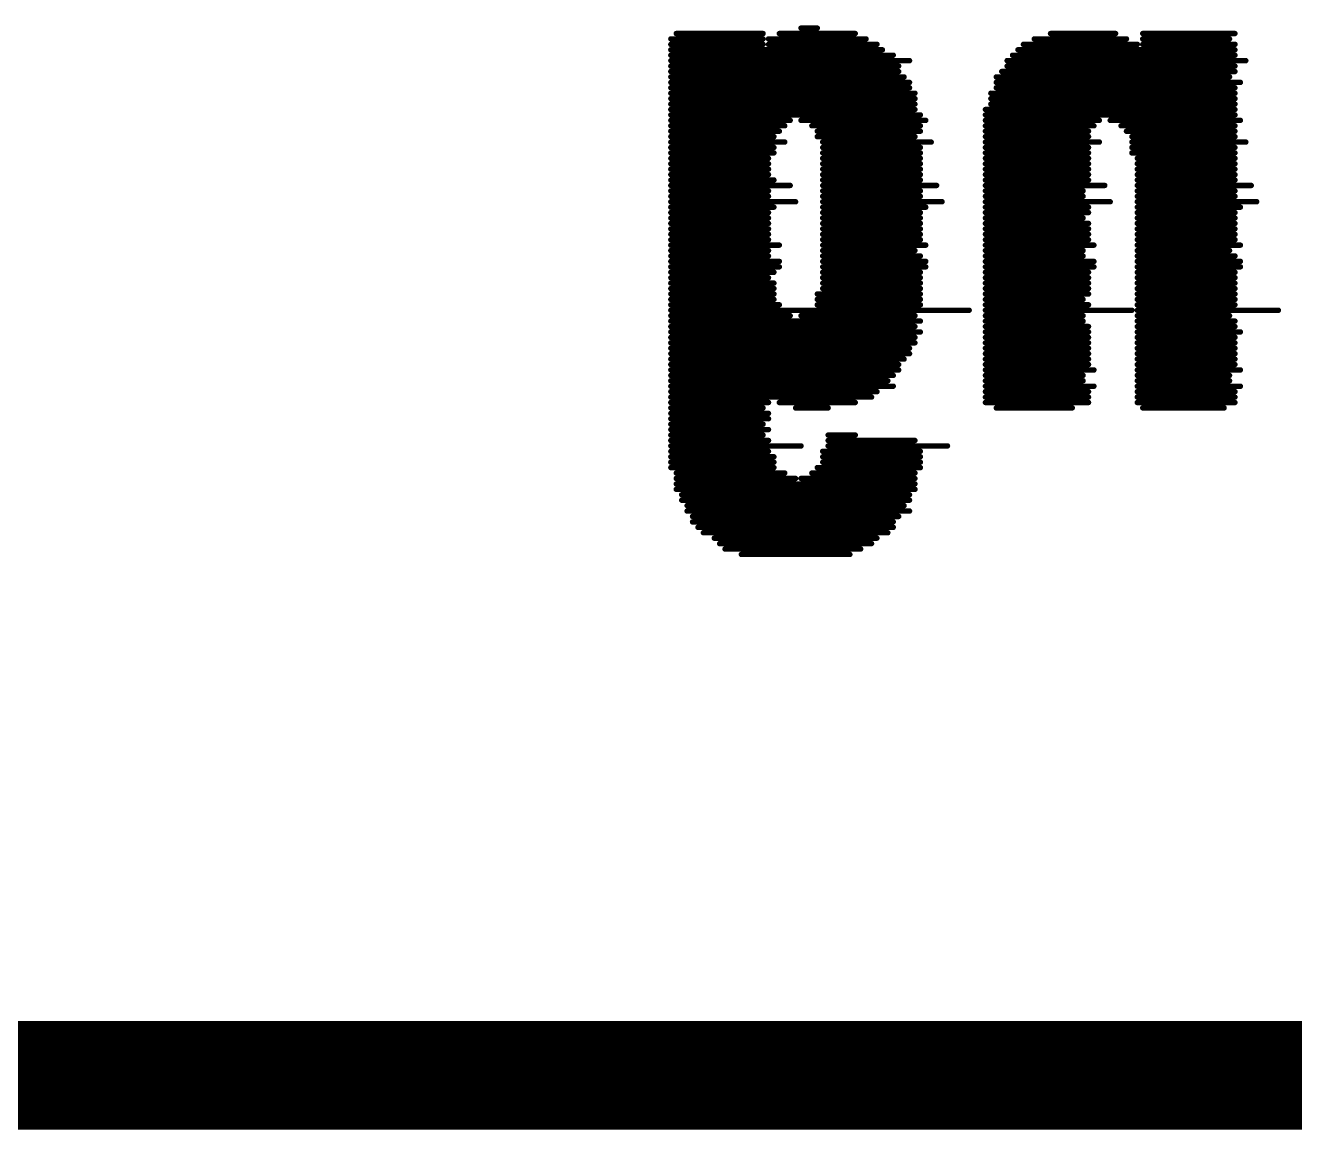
# Model space of a CAD drawing. Header units: millimetres. Extents: x 38 to 445, y 25 to 285.
# Drawn here: x 208.499 to 211.471, y 79.852 to 82.436 of the extents above; entities that cross this region are included whole.
import ezdxf

# ---------------------------------------------------------------- set-up
doc = ezdxf.new("R2010")
doc.units = ezdxf.units.MM
doc.layers.add('BottomOverlay', color=54, linetype='Continuous')

# ---------------------------------------------------------------- blocks, each defined once
blk = doc.blocks.new('P___Z__SOM_B_10')
at = {"layer": 'BottomOverlay'}
for points, const_width in [([(57.15, 0), (0, 0)], 0.254), ([(38.7985, -1.2192), (38.5445, -1.2192)], 0.0127), ([(38.8493, -1.2446), (38.4937, -1.2446)], 0.0127), ([(38.8366, -1.2319), (38.5191, -1.2319)], 0.0127), ([(38.9001, -1.2827), (38.4429, -1.2827)], 0.0127), ([(38.8874, -1.27), (38.4556, -1.27)], 0.0127), ([(38.862, -1.2573), (38.481, -1.2573)], 0.0127), ([(38.9128, -1.3081), (38.4302, -1.3081)], 0.0127), ([(38.9128, -1.2954), (38.4429, -1.2954)], 0.0127), ([(38.9255, -1.3208), (38.4048, -1.3208)], 0.0127), ([(38.9255, -1.3335), (38.4175, -1.3335)], 0.0127), ([(38.9509, -1.3716), (38.3921, -1.3716)], 0.0127), ([(38.9382, -1.3462), (38.4048, -1.3462)], 0.0127), ([(38.9382, -1.3589), (38.4048, -1.3589)], 0.0127), ([(38.9509, -1.3843), (38.3921, -1.3843)], 0.0127), ([(38.6588, -1.397), (38.3921, -1.397)], 0.0127), ([(38.9509, -1.397), (38.6715, -1.397)], 0.0127), ([(38.6207, -1.4224), (38.3794, -1.4224)], 0.0127), ([(38.6334, -1.4097), (38.3921, -1.4097)], 0.0127), ([(38.9509, -1.4097), (38.6969, -1.4097)], 0.0127), ([(38.9636, -1.4224), (38.7223, -1.4224)], 0.0127), ([(38.608, -1.4351), (38.3794, -1.4351)], 0.0127), ([(38.608, -1.4478), (38.3794, -1.4478)], 0.0127), ([(38.608, -1.4605), (38.3794, -1.4605)], 0.0127), ([(38.9636, -1.4351), (38.7223, -1.4351)], 0.0127), ([(38.9636, -1.4478), (38.7223, -1.4478)], 0.0127), ([(38.9636, -1.4605), (38.735, -1.4605)], 0.0127), ([(38.5953, -1.4732), (38.3159, -1.4732)], 0.0127), ([(38.5953, -1.4859), (38.3921, -1.4859)], 0.0127), ([(38.9636, -1.4732), (38.6588, -1.4732)], 0.0127), ([(38.9636, -1.4859), (38.735, -1.4859)], 0.0127), ([(38.5953, -1.4986), (38.5318, -1.4986)], 0.0127), ([(38.9636, -1.5113), (38.735, -1.5113)], 0.0127), ([(38.9636, -1.4986), (38.7477, -1.4986)], 0.0127), ([(38.9636, -1.5367), (38.735, -1.5367)], 0.0127), ([(38.9636, -1.5494), (38.735, -1.5494)], 0.0127), ([(38.9636, -1.524), (38.7477, -1.524)], 0.0127), ([(37.8714, -1.5748), (37.6428, -1.5748)], 0.0127), ([(37.8587, -1.5621), (37.6682, -1.5621)], 0.0127), ([(38.227, -1.5748), (37.9857, -1.5748)], 0.0127), ([(38.2016, -1.5621), (38.0238, -1.5621)], 0.0127), ([(38.7096, -1.5748), (38.5318, -1.5748)], 0.0127), ([(38.6715, -1.5621), (38.5953, -1.5621)], 0.0127), ([(38.9636, -1.5748), (38.735, -1.5748)], 0.0127), ([(38.9636, -1.5621), (38.7477, -1.5621)], 0.0127), ([(37.8714, -1.5875), (37.6428, -1.5875)], 0.0127), ([(37.8714, -1.6002), (37.6428, -1.6002)], 0.0127), ([(38.227, -1.5875), (37.9857, -1.5875)], 0.0127), ([(38.227, -1.6002), (37.9857, -1.6002)], 0.0127), ([(38.9636, -1.6002), (38.481, -1.6002)], 0.0127), ([(38.9636, -1.5875), (38.4937, -1.5875)], 0.0127), ([(37.8714, -1.6129), (37.6301, -1.6129)], 0.0127), ([(37.8714, -1.6256), (37.6555, -1.6256)], 0.0127), ([(37.8714, -1.6383), (37.6555, -1.6383)], 0.0127), ([(38.227, -1.6129), (37.973, -1.6129)], 0.0127), ([(38.227, -1.6256), (37.9984, -1.6256)], 0.0127), ([(38.227, -1.6383), (37.9984, -1.6383)], 0.0127), ([(38.9636, -1.6129), (38.4429, -1.6129)], 0.0127), ([(38.9636, -1.6383), (38.4429, -1.6383)], 0.0127), ([(38.9636, -1.6256), (38.4556, -1.6256)], 0.0127), ([(37.8714, -1.651), (37.6301, -1.651)], 0.0127), ([(37.8714, -1.6637), (37.6428, -1.6637)], 0.0127), ([(38.227, -1.651), (37.973, -1.651)], 0.0127), ([(38.227, -1.6637), (37.9857, -1.6637)], 0.0127), ([(38.9636, -1.651), (38.4302, -1.651)], 0.0127), ([(38.9636, -1.6637), (38.4302, -1.6637)], 0.0127), ([(37.8714, -1.6764), (37.6428, -1.6764)], 0.0127), ([(37.8714, -1.6891), (37.6428, -1.6891)], 0.0127), ([(38.227, -1.6764), (37.9857, -1.6764)], 0.0127), ([(38.227, -1.6891), (37.9857, -1.6891)], 0.0127), ([(38.9636, -1.6891), (38.4048, -1.6891)], 0.0127), ([(38.9636, -1.6764), (38.4175, -1.6764)], 0.0127), ([(37.8714, -1.7018), (37.6428, -1.7018)], 0.0127), ([(37.8714, -1.7145), (37.6428, -1.7145)], 0.0127), ([(37.8714, -1.7272), (37.6428, -1.7272)], 0.0127), ([(38.227, -1.7018), (37.9857, -1.7018)], 0.0127), ([(38.227, -1.7145), (37.9857, -1.7145)], 0.0127), ([(38.227, -1.7272), (37.9857, -1.7272)], 0.0127), ([(38.9636, -1.7145), (38.3921, -1.7145)], 0.0127), ([(38.9636, -1.7272), (38.3921, -1.7272)], 0.0127), ([(38.9636, -1.7018), (38.4048, -1.7018)], 0.0127), ([(37.8714, -1.7399), (37.6301, -1.7399)], 0.0127), ([(37.8714, -1.7526), (37.6428, -1.7526)], 0.0127), ([(38.227, -1.7399), (37.9857, -1.7399)], 0.0127), ([(38.227, -1.7526), (37.9857, -1.7526)], 0.0127), ([(38.9636, -1.7399), (38.3794, -1.7399)], 0.0127), ([(38.9636, -1.7526), (38.3921, -1.7526)], 0.0127), ([(37.8714, -1.7653), (37.6428, -1.7653)], 0.0127), ([(37.8714, -1.778), (37.6555, -1.778)], 0.0127), ([(38.227, -1.7653), (37.9984, -1.7653)], 0.0127), ([(38.227, -1.778), (37.9984, -1.778)], 0.0127), ([(38.9636, -1.7653), (38.3794, -1.7653)], 0.0127), ([(38.6588, -1.778), (38.3921, -1.778)], 0.0127), ([(38.9636, -1.778), (38.6842, -1.778)], 0.0127), ([(37.8714, -1.7907), (37.5412, -1.7907)], 0.0127), ([(37.8714, -1.8034), (37.6428, -1.8034)], 0.0127), ([(37.8714, -1.8161), (37.6428, -1.8161)], 0.0127), ([(38.227, -1.7907), (37.8841, -1.7907)], 0.0127), ([(38.227, -1.8034), (37.9857, -1.8034)], 0.0127), ([(38.227, -1.8161), (37.9984, -1.8161)], 0.0127), ([(38.9636, -1.7907), (38.2651, -1.7907)], 0.0127), ([(38.6207, -1.8034), (38.3794, -1.8034)], 0.0127), ([(38.6207, -1.8161), (38.3794, -1.8161)], 0.0127), ([(38.9636, -1.8034), (38.7096, -1.8034)], 0.0127), ([(38.9636, -1.8161), (38.7223, -1.8161)], 0.0127), ([(37.8714, -1.8288), (37.6428, -1.8288)], 0.0127), ([(37.8714, -1.8415), (37.6428, -1.8415)], 0.0127), ([(38.227, -1.8288), (37.9857, -1.8288)], 0.0127), ([(38.227, -1.8415), (37.9857, -1.8415)], 0.0127), ([(38.6207, -1.8288), (38.3794, -1.8288)], 0.0127), ([(38.608, -1.8415), (38.3794, -1.8415)], 0.0127), ([(38.9636, -1.8288), (38.7223, -1.8288)], 0.0127), ([(38.9636, -1.8415), (38.7223, -1.8415)], 0.0127), ([(37.8714, -1.8542), (37.6428, -1.8542)], 0.0127), ([(37.8714, -1.8669), (37.6428, -1.8669)], 0.0127), ([(38.227, -1.8542), (37.9857, -1.8542)], 0.0127), ([(38.227, -1.8669), (37.9857, -1.8669)], 0.0127), ([(38.608, -1.8542), (38.3794, -1.8542)], 0.0127), ([(38.608, -1.8669), (38.3794, -1.8669)], 0.0127), ([(38.9636, -1.8542), (38.7223, -1.8542)], 0.0127), ([(38.9636, -1.8669), (38.735, -1.8669)], 0.0127), ([(37.8714, -1.8923), (37.6301, -1.8923)], 0.0127), ([(37.8714, -1.905), (37.6301, -1.905)], 0.0127), ([(37.8714, -1.8796), (37.6428, -1.8796)], 0.0127), ([(38.227, -1.8923), (37.973, -1.8923)], 0.0127), ([(38.227, -1.905), (37.973, -1.905)], 0.0127), ([(38.227, -1.8796), (37.9857, -1.8796)], 0.0127), ([(38.608, -1.8923), (38.3667, -1.8923)], 0.0127), ([(38.608, -1.905), (38.3667, -1.905)], 0.0127), ([(38.608, -1.8796), (38.3794, -1.8796)], 0.0127), ([(38.9636, -1.8923), (38.7096, -1.8923)], 0.0127), ([(38.9636, -1.905), (38.7096, -1.905)], 0.0127), ([(38.9636, -1.8796), (38.7223, -1.8796)], 0.0127), ([(37.8714, -1.9177), (37.6428, -1.9177)], 0.0127), ([(37.8714, -1.9304), (37.6555, -1.9304)], 0.0127), ([(38.227, -1.9177), (37.9984, -1.9177)], 0.0127), ([(38.227, -1.9304), (37.9984, -1.9304)], 0.0127), ([(38.608, -1.9177), (38.3794, -1.9177)], 0.0127), ([(38.608, -1.9304), (38.3921, -1.9304)], 0.0127), ([(38.9636, -1.9177), (38.735, -1.9177)], 0.0127), ([(38.9636, -1.9304), (38.735, -1.9304)], 0.0127), ([(37.8714, -1.9431), (37.6301, -1.9431)], 0.0127), ([(37.8714, -1.9558), (37.6428, -1.9558)], 0.0127), ([(38.227, -1.9431), (37.973, -1.9431)], 0.0127), ([(38.227, -1.9558), (37.9857, -1.9558)], 0.0127), ([(38.608, -1.9431), (38.3667, -1.9431)], 0.0127), ([(38.608, -1.9558), (38.3794, -1.9558)], 0.0127), ([(38.9636, -1.9431), (38.7096, -1.9431)], 0.0127), ([(38.9636, -1.9558), (38.735, -1.9558)], 0.0127), ([(37.8714, -1.9685), (37.6428, -1.9685)], 0.0127), ([(37.8714, -1.9812), (37.6428, -1.9812)], 0.0127), ([(37.8714, -1.9939), (37.6428, -1.9939)], 0.0127), ([(38.227, -1.9685), (37.9857, -1.9685)], 0.0127), ([(38.227, -1.9812), (37.9857, -1.9812)], 0.0127), ([(38.227, -1.9939), (37.9857, -1.9939)], 0.0127), ([(38.608, -1.9685), (38.3794, -1.9685)], 0.0127), ([(38.608, -1.9812), (38.3794, -1.9812)], 0.0127), ([(38.608, -1.9939), (38.3794, -1.9939)], 0.0127), ([(38.9636, -1.9685), (38.735, -1.9685)], 0.0127), ([(38.9636, -1.9812), (38.735, -1.9812)], 0.0127), ([(38.9636, -1.9939), (38.735, -1.9939)], 0.0127), ([(37.8714, -2.0066), (37.6428, -2.0066)], 0.0127), ([(37.8714, -2.0193), (37.6428, -2.0193)], 0.0127), ([(38.227, -2.0193), (37.9857, -2.0193)], 0.0127), ([(38.227, -2.0066), (37.9984, -2.0066)], 0.0127), ([(38.608, -2.0066), (38.3794, -2.0066)], 0.0127), ([(38.608, -2.0193), (38.3794, -2.0193)], 0.0127), ([(38.9636, -2.0066), (38.735, -2.0066)], 0.0127), ([(38.9636, -2.0193), (38.735, -2.0193)], 0.0127), ([(37.8714, -2.0447), (37.592, -2.0447)], 0.0127), ([(37.8714, -2.032), (37.6301, -2.032)], 0.0127), ([(38.227, -2.0447), (37.9349, -2.0447)], 0.0127), ([(38.227, -2.032), (37.9857, -2.032)], 0.0127), ([(38.608, -2.0447), (38.3286, -2.0447)], 0.0127), ([(38.608, -2.032), (38.3667, -2.032)], 0.0127), ([(38.9636, -2.0447), (38.6715, -2.0447)], 0.0127), ([(38.9636, -2.032), (38.7223, -2.032)], 0.0127), ([(37.8714, -2.0828), (37.6047, -2.0828)], 0.0127), ([(37.8714, -2.0574), (37.6428, -2.0574)], 0.0127), ([(37.8714, -2.0701), (37.6428, -2.0701)], 0.0127), ([(38.227, -2.0828), (37.9476, -2.0828)], 0.0127), ([(38.227, -2.0574), (37.9984, -2.0574)], 0.0127), ([(38.227, -2.0701), (37.9984, -2.0701)], 0.0127), ([(38.608, -2.0828), (38.3413, -2.0828)], 0.0127), ([(38.608, -2.0574), (38.3794, -2.0574)], 0.0127), ([(38.608, -2.0701), (38.3794, -2.0701)], 0.0127), ([(38.9636, -2.0828), (38.6842, -2.0828)], 0.0127), ([(38.9636, -2.0574), (38.735, -2.0574)], 0.0127), ([(38.9636, -2.0701), (38.735, -2.0701)], 0.0127), ([(37.8714, -2.0955), (37.6428, -2.0955)], 0.0127), ([(37.8714, -2.1082), (37.6428, -2.1082)], 0.0127), ([(38.227, -2.0955), (37.9857, -2.0955)], 0.0127), ([(38.227, -2.1082), (37.9857, -2.1082)], 0.0127), ([(38.608, -2.0955), (38.3794, -2.0955)], 0.0127), ([(38.608, -2.1082), (38.3794, -2.1082)], 0.0127), ([(38.9636, -2.0955), (38.7223, -2.0955)], 0.0127), ([(38.9636, -2.1082), (38.735, -2.1082)], 0.0127), ([(37.8714, -2.1209), (37.6428, -2.1209)], 0.0127), ([(37.8714, -2.1336), (37.6428, -2.1336)], 0.0127), ([(38.227, -2.1209), (37.9857, -2.1209)], 0.0127), ([(38.227, -2.1336), (37.9857, -2.1336)], 0.0127), ([(38.608, -2.1209), (38.3794, -2.1209)], 0.0127), ([(38.608, -2.1336), (38.3794, -2.1336)], 0.0127), ([(38.9636, -2.1209), (38.735, -2.1209)], 0.0127), ([(38.9636, -2.1336), (38.735, -2.1336)], 0.0127), ([(37.8714, -2.1463), (37.6428, -2.1463)], 0.0127), ([(37.8841, -2.159), (37.6428, -2.159)], 0.0127), ([(37.8841, -2.1717), (37.6428, -2.1717)], 0.0127), ([(38.227, -2.1463), (37.9857, -2.1463)], 0.0127), ([(38.227, -2.159), (37.9857, -2.159)], 0.0127), ([(38.227, -2.1717), (37.9857, -2.1717)], 0.0127), ([(38.608, -2.1463), (38.3794, -2.1463)], 0.0127), ([(38.608, -2.159), (38.3794, -2.159)], 0.0127), ([(38.608, -2.1717), (38.3794, -2.1717)], 0.0127), ([(38.9636, -2.159), (38.7223, -2.159)], 0.0127), ([(38.9636, -2.1717), (38.7223, -2.1717)], 0.0127), ([(38.9636, -2.1463), (38.735, -2.1463)], 0.0127), ([(37.8841, -2.1844), (37.6174, -2.1844)], 0.0127), ([(37.8841, -2.1971), (37.6428, -2.1971)], 0.0127), ([(38.227, -2.1844), (37.9603, -2.1844)], 0.0127), ([(38.227, -2.1971), (37.9857, -2.1971)], 0.0127), ([(38.608, -2.1844), (38.354, -2.1844)], 0.0127), ([(38.6207, -2.1971), (38.3921, -2.1971)], 0.0127), ([(38.9636, -2.1844), (38.6969, -2.1844)], 0.0127), ([(38.9636, -2.1971), (38.7223, -2.1971)], 0.0127), ([(37.8968, -2.2098), (37.6428, -2.2098)], 0.0127), ([(37.9095, -2.2225), (37.6428, -2.2225)], 0.0127), ([(38.227, -2.2225), (37.973, -2.2225)], 0.0127), ([(38.227, -2.2098), (37.9857, -2.2098)], 0.0127), ([(38.6207, -2.2098), (38.3794, -2.2098)], 0.0127), ([(38.6334, -2.2225), (38.3794, -2.2225)], 0.0127), ([(38.9636, -2.2225), (38.6969, -2.2225)], 0.0127), ([(38.9636, -2.2098), (38.7096, -2.2098)], 0.0127), ([(37.9349, -2.2352), (37.6301, -2.2352)], 0.0127), ([(38.227, -2.2479), (37.6428, -2.2479)], 0.0127), ([(38.227, -2.2606), (37.6428, -2.2606)], 0.0127), ([(38.227, -2.2352), (37.9603, -2.2352)], 0.0127), ([(38.6588, -2.2352), (38.3667, -2.2352)], 0.0127), ([(38.9636, -2.2479), (38.3794, -2.2479)], 0.0127), ([(38.9636, -2.2606), (38.3921, -2.2606)], 0.0127), ([(38.9636, -2.2352), (38.6842, -2.2352)], 0.0127), ([(38.2143, -2.2733), (37.6428, -2.2733)], 0.0127), ([(38.2143, -2.286), (37.6428, -2.286)], 0.0127), ([(38.9636, -2.2733), (38.3921, -2.2733)], 0.0127), ([(38.9636, -2.286), (38.3921, -2.286)], 0.0127), ([(38.2016, -2.3241), (37.6301, -2.3241)], 0.0127), ([(38.2143, -2.2987), (37.6428, -2.2987)], 0.0127), ([(38.2016, -2.3114), (37.6428, -2.3114)], 0.0127), ([(38.9636, -2.2987), (38.3921, -2.2987)], 0.0127), ([(38.9636, -2.3114), (38.4048, -2.3114)], 0.0127), ([(38.9636, -2.3241), (38.4048, -2.3241)], 0.0127), ([(38.1889, -2.3495), (37.6428, -2.3495)], 0.0127), ([(38.2016, -2.3368), (37.6555, -2.3368)], 0.0127), ([(38.9636, -2.3368), (38.4175, -2.3368)], 0.0127), ([(38.9636, -2.3495), (38.4302, -2.3495)], 0.0127), ([(38.1762, -2.3749), (37.6174, -2.3749)], 0.0127), ([(38.1762, -2.3622), (37.6428, -2.3622)], 0.0127), ([(38.9636, -2.3749), (38.4048, -2.3749)], 0.0127), ([(38.9636, -2.3622), (38.4302, -2.3622)], 0.0127), ([(38.1635, -2.3876), (37.6428, -2.3876)], 0.0127), ([(38.1508, -2.4003), (37.6428, -2.4003)], 0.0127), ([(37.8587, -2.413), (37.6428, -2.413)], 0.0127), ([(38.1381, -2.413), (37.8714, -2.413)], 0.0127), ([(38.9636, -2.3876), (38.4429, -2.3876)], 0.0127), ([(38.9636, -2.4003), (38.4683, -2.4003)], 0.0127), ([(38.735, -2.413), (38.481, -2.413)], 0.0127), ([(38.9636, -2.413), (38.7477, -2.413)], 0.0127), ([(37.8587, -2.4384), (37.6428, -2.4384)], 0.0127), ([(37.8587, -2.4257), (37.6555, -2.4257)], 0.0127), ([(38.1127, -2.4257), (37.8968, -2.4257)], 0.0127), ([(38.0746, -2.4384), (37.9222, -2.4384)], 0.0127), ([(38.735, -2.4257), (38.5064, -2.4257)], 0.0127), ([(38.7096, -2.4384), (38.5318, -2.4384)], 0.0127), ([(38.9636, -2.4257), (38.7477, -2.4257)], 0.0127), ([(38.9509, -2.4384), (38.7477, -2.4384)], 0.0127), ([(38.6588, -2.4511), (38.6207, -2.4511)], 0.0127)]:
    blk.add_lwpolyline(points, dxfattribs=dict(at, const_width=const_width))
at = {"layer": 'BottomOverlay', "const_width": 0.00635}
for points in [[(38.5413, -1.2192, 1), (38.5477, -1.2192, 1)], [(38.7953, -1.2192, 1), (38.8017, -1.2192, 1)], [(38.4905, -1.2446, 1), (38.4969, -1.2446, 1)], [(38.5159, -1.2319, 1), (38.5223, -1.2319, 1)], [(38.8334, -1.2319, 1), (38.8398, -1.2319, 1)], [(38.8461, -1.2446, 1), (38.8525, -1.2446, 1)], [(38.4397, -1.2827, 1), (38.4461, -1.2827, 1)], [(38.4524, -1.27, 1), (38.4588, -1.27, 1)], [(38.4778, -1.2573, 1), (38.4842, -1.2573, 1)], [(38.8588, -1.2573, 1), (38.8652, -1.2573, 1)], [(38.8842, -1.27, 1), (38.8906, -1.27, 1)], [(38.8969, -1.2827, 1), (38.9033, -1.2827, 1)], [(38.427, -1.3081, 1), (38.4334, -1.3081, 1)], [(38.4397, -1.2954, 1), (38.4461, -1.2954, 1)], [(38.9096, -1.2954, 1), (38.916, -1.2954, 1)], [(38.9096, -1.3081, 1), (38.916, -1.3081, 1)], [(38.4016, -1.3208, 1), (38.408, -1.3208, 1)], [(38.4143, -1.3335, 1), (38.4207, -1.3335, 1)], [(38.9223, -1.3208, 1), (38.9287, -1.3208, 1)], [(38.9223, -1.3335, 1), (38.9287, -1.3335, 1)], [(38.3889, -1.3716, 1), (38.3953, -1.3716, 1)], [(38.4016, -1.3462, 1), (38.408, -1.3462, 1)], [(38.4016, -1.3589, 1), (38.408, -1.3589, 1)], [(38.935, -1.3462, 1), (38.9414, -1.3462, 1)], [(38.935, -1.3589, 1), (38.9414, -1.3589, 1)], [(38.9477, -1.3716, 1), (38.9541, -1.3716, 1)], [(38.3889, -1.3843, 1), (38.3953, -1.3843, 1)], [(38.3889, -1.397, 1), (38.3953, -1.397, 1)], [(38.6556, -1.397, 1), (38.662, -1.397, 1)], [(38.6683, -1.397, 1), (38.6747, -1.397, 1)], [(38.9477, -1.3843, 1), (38.9541, -1.3843, 1)], [(38.9477, -1.397, 1), (38.9541, -1.397, 1)], [(38.3762, -1.4224, 1), (38.3826, -1.4224, 1)], [(38.3889, -1.4097, 1), (38.3953, -1.4097, 1)], [(38.6175, -1.4224, 1), (38.6239, -1.4224, 1)], [(38.6302, -1.4097, 1), (38.6366, -1.4097, 1)], [(38.6937, -1.4097, 1), (38.7001, -1.4097, 1)], [(38.7191, -1.4224, 1), (38.7255, -1.4224, 1)], [(38.9477, -1.4097, 1), (38.9541, -1.4097, 1)], [(38.9604, -1.4224, 1), (38.9668, -1.4224, 1)], [(38.3762, -1.4351, 1), (38.3826, -1.4351, 1)], [(38.3762, -1.4478, 1), (38.3826, -1.4478, 1)], [(38.3762, -1.4605, 1), (38.3826, -1.4605, 1)], [(38.6048, -1.4351, 1), (38.6112, -1.4351, 1)], [(38.6048, -1.4478, 1), (38.6112, -1.4478, 1)], [(38.6048, -1.4605, 1), (38.6112, -1.4605, 1)], [(38.7191, -1.4351, 1), (38.7255, -1.4351, 1)], [(38.7191, -1.4478, 1), (38.7255, -1.4478, 1)], [(38.7318, -1.4605, 1), (38.7382, -1.4605, 1)], [(38.9604, -1.4351, 1), (38.9668, -1.4351, 1)], [(38.9604, -1.4478, 1), (38.9668, -1.4478, 1)], [(38.9604, -1.4605, 1), (38.9668, -1.4605, 1)], [(38.3127, -1.4732, 1), (38.3191, -1.4732, 1)], [(38.3889, -1.4859, 1), (38.3953, -1.4859, 1)], [(38.5921, -1.4732, 1), (38.5985, -1.4732, 1)], [(38.5921, -1.4859, 1), (38.5985, -1.4859, 1)], [(38.6556, -1.4732, 1), (38.662, -1.4732, 1)], [(38.7318, -1.4859, 1), (38.7382, -1.4859, 1)], [(38.9604, -1.4732, 1), (38.9668, -1.4732, 1)], [(38.9604, -1.4859, 1), (38.9668, -1.4859, 1)], [(38.5286, -1.4986, 1), (38.535, -1.4986, 1)], [(38.5921, -1.4986, 1), (38.5985, -1.4986, 1)], [(38.7318, -1.5113, 1), (38.7382, -1.5113, 1)], [(38.7445, -1.4986, 1), (38.7509, -1.4986, 1)], [(38.9604, -1.4986, 1), (38.9668, -1.4986, 1)], [(38.9604, -1.5113, 1), (38.9668, -1.5113, 1)], [(38.7318, -1.5367, 1), (38.7382, -1.5367, 1)], [(38.7318, -1.5494, 1), (38.7382, -1.5494, 1)], [(38.7445, -1.524, 1), (38.7509, -1.524, 1)], [(38.9604, -1.524, 1), (38.9668, -1.524, 1)], [(38.9604, -1.5367, 1), (38.9668, -1.5367, 1)], [(38.9604, -1.5494, 1), (38.9668, -1.5494, 1)], [(37.6396, -1.5748, 1), (37.646, -1.5748, 1)], [(37.665, -1.5621, 1), (37.6714, -1.5621, 1)], [(37.8555, -1.5621, 1), (37.8619, -1.5621, 1)], [(37.8682, -1.5748, 1), (37.8746, -1.5748, 1)], [(37.9825, -1.5748, 1), (37.9889, -1.5748, 1)], [(38.0206, -1.5621, 1), (38.027, -1.5621, 1)], [(38.1984, -1.5621, 1), (38.2048, -1.5621, 1)], [(38.2238, -1.5748, 1), (38.2302, -1.5748, 1)], [(38.5286, -1.5748, 1), (38.535, -1.5748, 1)], [(38.5921, -1.5621, 1), (38.5985, -1.5621, 1)], [(38.6683, -1.5621, 1), (38.6747, -1.5621, 1)], [(38.7064, -1.5748, 1), (38.7128, -1.5748, 1)], [(38.7318, -1.5748, 1), (38.7382, -1.5748, 1)], [(38.7445, -1.5621, 1), (38.7509, -1.5621, 1)], [(38.9604, -1.5621, 1), (38.9668, -1.5621, 1)], [(38.9604, -1.5748, 1), (38.9668, -1.5748, 1)], [(37.6396, -1.5875, 1), (37.646, -1.5875, 1)], [(37.6396, -1.6002, 1), (37.646, -1.6002, 1)], [(37.8682, -1.5875, 1), (37.8746, -1.5875, 1)], [(37.8682, -1.6002, 1), (37.8746, -1.6002, 1)], [(37.9825, -1.5875, 1), (37.9889, -1.5875, 1)], [(37.9825, -1.6002, 1), (37.9889, -1.6002, 1)], [(38.2238, -1.5875, 1), (38.2302, -1.5875, 1)], [(38.2238, -1.6002, 1), (38.2302, -1.6002, 1)], [(38.4778, -1.6002, 1), (38.4842, -1.6002, 1)], [(38.4905, -1.5875, 1), (38.4969, -1.5875, 1)], [(38.9604, -1.5875, 1), (38.9668, -1.5875, 1)], [(38.9604, -1.6002, 1), (38.9668, -1.6002, 1)], [(37.6269, -1.6129, 1), (37.6333, -1.6129, 1)], [(37.6523, -1.6256, 1), (37.6587, -1.6256, 1)], [(37.6523, -1.6383, 1), (37.6587, -1.6383, 1)], [(37.8682, -1.6129, 1), (37.8746, -1.6129, 1)], [(37.8682, -1.6256, 1), (37.8746, -1.6256, 1)], [(37.8682, -1.6383, 1), (37.8746, -1.6383, 1)], [(37.9698, -1.6129, 1), (37.9762, -1.6129, 1)], [(37.9952, -1.6256, 1), (38.0016, -1.6256, 1)], [(37.9952, -1.6383, 1), (38.0016, -1.6383, 1)], [(38.2238, -1.6129, 1), (38.2302, -1.6129, 1)], [(38.2238, -1.6256, 1), (38.2302, -1.6256, 1)], [(38.2238, -1.6383, 1), (38.2302, -1.6383, 1)], [(38.4397, -1.6129, 1), (38.4461, -1.6129, 1)], [(38.4397, -1.6383, 1), (38.4461, -1.6383, 1)], [(38.4524, -1.6256, 1), (38.4588, -1.6256, 1)], [(38.9604, -1.6129, 1), (38.9668, -1.6129, 1)], [(38.9604, -1.6256, 1), (38.9668, -1.6256, 1)], [(38.9604, -1.6383, 1), (38.9668, -1.6383, 1)], [(37.6269, -1.651, 1), (37.6333, -1.651, 1)], [(37.6396, -1.6637, 1), (37.646, -1.6637, 1)], [(37.8682, -1.651, 1), (37.8746, -1.651, 1)], [(37.8682, -1.6637, 1), (37.8746, -1.6637, 1)], [(37.9698, -1.651, 1), (37.9762, -1.651, 1)], [(37.9825, -1.6637, 1), (37.9889, -1.6637, 1)], [(38.2238, -1.651, 1), (38.2302, -1.651, 1)], [(38.2238, -1.6637, 1), (38.2302, -1.6637, 1)], [(38.427, -1.651, 1), (38.4334, -1.651, 1)], [(38.427, -1.6637, 1), (38.4334, -1.6637, 1)], [(38.9604, -1.651, 1), (38.9668, -1.651, 1)], [(38.9604, -1.6637, 1), (38.9668, -1.6637, 1)], [(37.6396, -1.6764, 1), (37.646, -1.6764, 1)], [(37.6396, -1.6891, 1), (37.646, -1.6891, 1)], [(37.8682, -1.6764, 1), (37.8746, -1.6764, 1)], [(37.8682, -1.6891, 1), (37.8746, -1.6891, 1)], [(37.9825, -1.6764, 1), (37.9889, -1.6764, 1)], [(37.9825, -1.6891, 1), (37.9889, -1.6891, 1)], [(38.2238, -1.6764, 1), (38.2302, -1.6764, 1)], [(38.2238, -1.6891, 1), (38.2302, -1.6891, 1)], [(38.4016, -1.6891, 1), (38.408, -1.6891, 1)], [(38.4143, -1.6764, 1), (38.4207, -1.6764, 1)], [(38.9604, -1.6764, 1), (38.9668, -1.6764, 1)], [(38.9604, -1.6891, 1), (38.9668, -1.6891, 1)], [(37.6396, -1.7018, 1), (37.646, -1.7018, 1)], [(37.6396, -1.7145, 1), (37.646, -1.7145, 1)], [(37.6396, -1.7272, 1), (37.646, -1.7272, 1)], [(37.8682, -1.7018, 1), (37.8746, -1.7018, 1)], [(37.8682, -1.7145, 1), (37.8746, -1.7145, 1)], [(37.8682, -1.7272, 1), (37.8746, -1.7272, 1)], [(37.9825, -1.7018, 1), (37.9889, -1.7018, 1)], [(37.9825, -1.7145, 1), (37.9889, -1.7145, 1)], [(37.9825, -1.7272, 1), (37.9889, -1.7272, 1)], [(38.2238, -1.7018, 1), (38.2302, -1.7018, 1)], [(38.2238, -1.7145, 1), (38.2302, -1.7145, 1)], [(38.2238, -1.7272, 1), (38.2302, -1.7272, 1)], [(38.3889, -1.7145, 1), (38.3953, -1.7145, 1)], [(38.3889, -1.7272, 1), (38.3953, -1.7272, 1)], [(38.4016, -1.7018, 1), (38.408, -1.7018, 1)], [(38.9604, -1.7018, 1), (38.9668, -1.7018, 1)], [(38.9604, -1.7145, 1), (38.9668, -1.7145, 1)], [(38.9604, -1.7272, 1), (38.9668, -1.7272, 1)], [(37.6269, -1.7399, 1), (37.6333, -1.7399, 1)], [(37.6396, -1.7526, 1), (37.646, -1.7526, 1)], [(37.8682, -1.7399, 1), (37.8746, -1.7399, 1)], [(37.8682, -1.7526, 1), (37.8746, -1.7526, 1)], [(37.9825, -1.7399, 1), (37.9889, -1.7399, 1)], [(37.9825, -1.7526, 1), (37.9889, -1.7526, 1)], [(38.2238, -1.7399, 1), (38.2302, -1.7399, 1)], [(38.2238, -1.7526, 1), (38.2302, -1.7526, 1)], [(38.3762, -1.7399, 1), (38.3826, -1.7399, 1)], [(38.3889, -1.7526, 1), (38.3953, -1.7526, 1)], [(38.9604, -1.7399, 1), (38.9668, -1.7399, 1)], [(38.9604, -1.7526, 1), (38.9668, -1.7526, 1)], [(37.6396, -1.7653, 1), (37.646, -1.7653, 1)], [(37.6523, -1.778, 1), (37.6587, -1.778, 1)], [(37.8682, -1.7653, 1), (37.8746, -1.7653, 1)], [(37.8682, -1.778, 1), (37.8746, -1.778, 1)], [(37.9952, -1.7653, 1), (38.0016, -1.7653, 1)], [(37.9952, -1.778, 1), (38.0016, -1.778, 1)], [(38.2238, -1.7653, 1), (38.2302, -1.7653, 1)], [(38.2238, -1.778, 1), (38.2302, -1.778, 1)], [(38.3762, -1.7653, 1), (38.3826, -1.7653, 1)], [(38.3889, -1.778, 1), (38.3953, -1.778, 1)], [(38.6556, -1.778, 1), (38.662, -1.778, 1)], [(38.681, -1.778, 1), (38.6874, -1.778, 1)], [(38.9604, -1.7653, 1), (38.9668, -1.7653, 1)], [(38.9604, -1.778, 1), (38.9668, -1.778, 1)], [(37.538, -1.7907, 1), (37.5444, -1.7907, 1)], [(37.6396, -1.8034, 1), (37.646, -1.8034, 1)], [(37.6396, -1.8161, 1), (37.646, -1.8161, 1)], [(37.8682, -1.7907, 1), (37.8746, -1.7907, 1)], [(37.8682, -1.8034, 1), (37.8746, -1.8034, 1)], [(37.8682, -1.8161, 1), (37.8746, -1.8161, 1)], [(37.8809, -1.7907, 1), (37.8873, -1.7907, 1)], [(37.9825, -1.8034, 1), (37.9889, -1.8034, 1)], [(37.9952, -1.8161, 1), (38.0016, -1.8161, 1)], [(38.2238, -1.7907, 1), (38.2302, -1.7907, 1)], [(38.2238, -1.8034, 1), (38.2302, -1.8034, 1)], [(38.2238, -1.8161, 1), (38.2302, -1.8161, 1)], [(38.2619, -1.7907, 1), (38.2683, -1.7907, 1)], [(38.3762, -1.8034, 1), (38.3826, -1.8034, 1)], [(38.3762, -1.8161, 1), (38.3826, -1.8161, 1)], [(38.6175, -1.8034, 1), (38.6239, -1.8034, 1)], [(38.6175, -1.8161, 1), (38.6239, -1.8161, 1)], [(38.7064, -1.8034, 1), (38.7128, -1.8034, 1)], [(38.7191, -1.8161, 1), (38.7255, -1.8161, 1)], [(38.9604, -1.7907, 1), (38.9668, -1.7907, 1)], [(38.9604, -1.8034, 1), (38.9668, -1.8034, 1)], [(38.9604, -1.8161, 1), (38.9668, -1.8161, 1)], [(37.6396, -1.8288, 1), (37.646, -1.8288, 1)], [(37.6396, -1.8415, 1), (37.646, -1.8415, 1)], [(37.8682, -1.8288, 1), (37.8746, -1.8288, 1)], [(37.8682, -1.8415, 1), (37.8746, -1.8415, 1)], [(37.9825, -1.8288, 1), (37.9889, -1.8288, 1)], [(37.9825, -1.8415, 1), (37.9889, -1.8415, 1)], [(38.2238, -1.8288, 1), (38.2302, -1.8288, 1)], [(38.2238, -1.8415, 1), (38.2302, -1.8415, 1)], [(38.3762, -1.8288, 1), (38.3826, -1.8288, 1)], [(38.3762, -1.8415, 1), (38.3826, -1.8415, 1)], [(38.6048, -1.8415, 1), (38.6112, -1.8415, 1)], [(38.6175, -1.8288, 1), (38.6239, -1.8288, 1)], [(38.7191, -1.8288, 1), (38.7255, -1.8288, 1)], [(38.7191, -1.8415, 1), (38.7255, -1.8415, 1)], [(38.9604, -1.8288, 1), (38.9668, -1.8288, 1)], [(38.9604, -1.8415, 1), (38.9668, -1.8415, 1)], [(37.6396, -1.8542, 1), (37.646, -1.8542, 1)], [(37.6396, -1.8669, 1), (37.646, -1.8669, 1)], [(37.8682, -1.8542, 1), (37.8746, -1.8542, 1)], [(37.8682, -1.8669, 1), (37.8746, -1.8669, 1)], [(37.9825, -1.8542, 1), (37.9889, -1.8542, 1)], [(37.9825, -1.8669, 1), (37.9889, -1.8669, 1)], [(38.2238, -1.8542, 1), (38.2302, -1.8542, 1)], [(38.2238, -1.8669, 1), (38.2302, -1.8669, 1)], [(38.3762, -1.8542, 1), (38.3826, -1.8542, 1)], [(38.3762, -1.8669, 1), (38.3826, -1.8669, 1)], [(38.6048, -1.8542, 1), (38.6112, -1.8542, 1)], [(38.6048, -1.8669, 1), (38.6112, -1.8669, 1)], [(38.7191, -1.8542, 1), (38.7255, -1.8542, 1)], [(38.7318, -1.8669, 1), (38.7382, -1.8669, 1)], [(38.9604, -1.8542, 1), (38.9668, -1.8542, 1)], [(38.9604, -1.8669, 1), (38.9668, -1.8669, 1)], [(37.6269, -1.8923, 1), (37.6333, -1.8923, 1)], [(37.6269, -1.905, 1), (37.6333, -1.905, 1)], [(37.6396, -1.8796, 1), (37.646, -1.8796, 1)], [(37.8682, -1.8796, 1), (37.8746, -1.8796, 1)], [(37.8682, -1.8923, 1), (37.8746, -1.8923, 1)], [(37.8682, -1.905, 1), (37.8746, -1.905, 1)], [(37.9698, -1.8923, 1), (37.9762, -1.8923, 1)], [(37.9698, -1.905, 1), (37.9762, -1.905, 1)], [(37.9825, -1.8796, 1), (37.9889, -1.8796, 1)], [(38.2238, -1.8796, 1), (38.2302, -1.8796, 1)], [(38.2238, -1.8923, 1), (38.2302, -1.8923, 1)], [(38.2238, -1.905, 1), (38.2302, -1.905, 1)], [(38.3635, -1.8923, 1), (38.3699, -1.8923, 1)], [(38.3635, -1.905, 1), (38.3699, -1.905, 1)], [(38.3762, -1.8796, 1), (38.3826, -1.8796, 1)], [(38.6048, -1.8796, 1), (38.6112, -1.8796, 1)], [(38.6048, -1.8923, 1), (38.6112, -1.8923, 1)], [(38.6048, -1.905, 1), (38.6112, -1.905, 1)], [(38.7064, -1.8923, 1), (38.7128, -1.8923, 1)], [(38.7064, -1.905, 1), (38.7128, -1.905, 1)], [(38.7191, -1.8796, 1), (38.7255, -1.8796, 1)], [(38.9604, -1.8796, 1), (38.9668, -1.8796, 1)], [(38.9604, -1.8923, 1), (38.9668, -1.8923, 1)], [(38.9604, -1.905, 1), (38.9668, -1.905, 1)], [(37.6396, -1.9177, 1), (37.646, -1.9177, 1)], [(37.6523, -1.9304, 1), (37.6587, -1.9304, 1)], [(37.8682, -1.9177, 1), (37.8746, -1.9177, 1)], [(37.8682, -1.9304, 1), (37.8746, -1.9304, 1)], [(37.9952, -1.9177, 1), (38.0016, -1.9177, 1)], [(37.9952, -1.9304, 1), (38.0016, -1.9304, 1)], [(38.2238, -1.9177, 1), (38.2302, -1.9177, 1)], [(38.2238, -1.9304, 1), (38.2302, -1.9304, 1)], [(38.3762, -1.9177, 1), (38.3826, -1.9177, 1)], [(38.3889, -1.9304, 1), (38.3953, -1.9304, 1)], [(38.6048, -1.9177, 1), (38.6112, -1.9177, 1)], [(38.6048, -1.9304, 1), (38.6112, -1.9304, 1)], [(38.7318, -1.9177, 1), (38.7382, -1.9177, 1)], [(38.7318, -1.9304, 1), (38.7382, -1.9304, 1)], [(38.9604, -1.9177, 1), (38.9668, -1.9177, 1)], [(38.9604, -1.9304, 1), (38.9668, -1.9304, 1)], [(37.6269, -1.9431, 1), (37.6333, -1.9431, 1)], [(37.6396, -1.9558, 1), (37.646, -1.9558, 1)], [(37.8682, -1.9431, 1), (37.8746, -1.9431, 1)], [(37.8682, -1.9558, 1), (37.8746, -1.9558, 1)], [(37.9698, -1.9431, 1), (37.9762, -1.9431, 1)], [(37.9825, -1.9558, 1), (37.9889, -1.9558, 1)], [(38.2238, -1.9431, 1), (38.2302, -1.9431, 1)], [(38.2238, -1.9558, 1), (38.2302, -1.9558, 1)], [(38.3635, -1.9431, 1), (38.3699, -1.9431, 1)], [(38.3762, -1.9558, 1), (38.3826, -1.9558, 1)], [(38.6048, -1.9431, 1), (38.6112, -1.9431, 1)], [(38.6048, -1.9558, 1), (38.6112, -1.9558, 1)], [(38.7064, -1.9431, 1), (38.7128, -1.9431, 1)], [(38.7318, -1.9558, 1), (38.7382, -1.9558, 1)], [(38.9604, -1.9431, 1), (38.9668, -1.9431, 1)], [(38.9604, -1.9558, 1), (38.9668, -1.9558, 1)], [(37.6396, -1.9685, 1), (37.646, -1.9685, 1)], [(37.6396, -1.9812, 1), (37.646, -1.9812, 1)], [(37.6396, -1.9939, 1), (37.646, -1.9939, 1)], [(37.8682, -1.9685, 1), (37.8746, -1.9685, 1)], [(37.8682, -1.9812, 1), (37.8746, -1.9812, 1)], [(37.8682, -1.9939, 1), (37.8746, -1.9939, 1)], [(37.9825, -1.9685, 1), (37.9889, -1.9685, 1)], [(37.9825, -1.9812, 1), (37.9889, -1.9812, 1)], [(37.9825, -1.9939, 1), (37.9889, -1.9939, 1)], [(38.2238, -1.9685, 1), (38.2302, -1.9685, 1)], [(38.2238, -1.9812, 1), (38.2302, -1.9812, 1)], [(38.2238, -1.9939, 1), (38.2302, -1.9939, 1)], [(38.3762, -1.9685, 1), (38.3826, -1.9685, 1)], [(38.3762, -1.9812, 1), (38.3826, -1.9812, 1)], [(38.3762, -1.9939, 1), (38.3826, -1.9939, 1)], [(38.6048, -1.9685, 1), (38.6112, -1.9685, 1)], [(38.6048, -1.9812, 1), (38.6112, -1.9812, 1)], [(38.6048, -1.9939, 1), (38.6112, -1.9939, 1)], [(38.7318, -1.9685, 1), (38.7382, -1.9685, 1)], [(38.7318, -1.9812, 1), (38.7382, -1.9812, 1)], [(38.7318, -1.9939, 1), (38.7382, -1.9939, 1)], [(38.9604, -1.9685, 1), (38.9668, -1.9685, 1)], [(38.9604, -1.9812, 1), (38.9668, -1.9812, 1)], [(38.9604, -1.9939, 1), (38.9668, -1.9939, 1)], [(37.6396, -2.0066, 1), (37.646, -2.0066, 1)], [(37.6396, -2.0193, 1), (37.646, -2.0193, 1)], [(37.8682, -2.0066, 1), (37.8746, -2.0066, 1)], [(37.8682, -2.0193, 1), (37.8746, -2.0193, 1)], [(37.9825, -2.0193, 1), (37.9889, -2.0193, 1)], [(37.9952, -2.0066, 1), (38.0016, -2.0066, 1)], [(38.2238, -2.0066, 1), (38.2302, -2.0066, 1)], [(38.2238, -2.0193, 1), (38.2302, -2.0193, 1)], [(38.3762, -2.0066, 1), (38.3826, -2.0066, 1)], [(38.3762, -2.0193, 1), (38.3826, -2.0193, 1)], [(38.6048, -2.0066, 1), (38.6112, -2.0066, 1)], [(38.6048, -2.0193, 1), (38.6112, -2.0193, 1)], [(38.7318, -2.0066, 1), (38.7382, -2.0066, 1)], [(38.7318, -2.0193, 1), (38.7382, -2.0193, 1)], [(38.9604, -2.0066, 1), (38.9668, -2.0066, 1)], [(38.9604, -2.0193, 1), (38.9668, -2.0193, 1)], [(37.5888, -2.0447, 1), (37.5952, -2.0447, 1)], [(37.6269, -2.032, 1), (37.6333, -2.032, 1)], [(37.8682, -2.032, 1), (37.8746, -2.032, 1)], [(37.8682, -2.0447, 1), (37.8746, -2.0447, 1)], [(37.9317, -2.0447, 1), (37.9381, -2.0447, 1)], [(37.9825, -2.032, 1), (37.9889, -2.032, 1)], [(38.2238, -2.032, 1), (38.2302, -2.032, 1)], [(38.2238, -2.0447, 1), (38.2302, -2.0447, 1)], [(38.3254, -2.0447, 1), (38.3318, -2.0447, 1)], [(38.3635, -2.032, 1), (38.3699, -2.032, 1)], [(38.6048, -2.032, 1), (38.6112, -2.032, 1)], [(38.6048, -2.0447, 1), (38.6112, -2.0447, 1)], [(38.6683, -2.0447, 1), (38.6747, -2.0447, 1)], [(38.7191, -2.032, 1), (38.7255, -2.032, 1)], [(38.9604, -2.032, 1), (38.9668, -2.032, 1)], [(38.9604, -2.0447, 1), (38.9668, -2.0447, 1)], [(37.6015, -2.0828, 1), (37.6079, -2.0828, 1)], [(37.6396, -2.0574, 1), (37.646, -2.0574, 1)], [(37.6396, -2.0701, 1), (37.646, -2.0701, 1)], [(37.8682, -2.0574, 1), (37.8746, -2.0574, 1)], [(37.8682, -2.0701, 1), (37.8746, -2.0701, 1)], [(37.8682, -2.0828, 1), (37.8746, -2.0828, 1)], [(37.9444, -2.0828, 1), (37.9508, -2.0828, 1)], [(37.9952, -2.0574, 1), (38.0016, -2.0574, 1)], [(37.9952, -2.0701, 1), (38.0016, -2.0701, 1)], [(38.2238, -2.0574, 1), (38.2302, -2.0574, 1)], [(38.2238, -2.0701, 1), (38.2302, -2.0701, 1)], [(38.2238, -2.0828, 1), (38.2302, -2.0828, 1)], [(38.3381, -2.0828, 1), (38.3445, -2.0828, 1)], [(38.3762, -2.0574, 1), (38.3826, -2.0574, 1)], [(38.3762, -2.0701, 1), (38.3826, -2.0701, 1)], [(38.6048, -2.0574, 1), (38.6112, -2.0574, 1)], [(38.6048, -2.0701, 1), (38.6112, -2.0701, 1)], [(38.6048, -2.0828, 1), (38.6112, -2.0828, 1)], [(38.681, -2.0828, 1), (38.6874, -2.0828, 1)], [(38.7318, -2.0574, 1), (38.7382, -2.0574, 1)], [(38.7318, -2.0701, 1), (38.7382, -2.0701, 1)], [(38.9604, -2.0574, 1), (38.9668, -2.0574, 1)], [(38.9604, -2.0701, 1), (38.9668, -2.0701, 1)], [(38.9604, -2.0828, 1), (38.9668, -2.0828, 1)], [(37.6396, -2.0955, 1), (37.646, -2.0955, 1)], [(37.6396, -2.1082, 1), (37.646, -2.1082, 1)], [(37.8682, -2.0955, 1), (37.8746, -2.0955, 1)], [(37.8682, -2.1082, 1), (37.8746, -2.1082, 1)], [(37.9825, -2.0955, 1), (37.9889, -2.0955, 1)], [(37.9825, -2.1082, 1), (37.9889, -2.1082, 1)], [(38.2238, -2.0955, 1), (38.2302, -2.0955, 1)], [(38.2238, -2.1082, 1), (38.2302, -2.1082, 1)], [(38.3762, -2.0955, 1), (38.3826, -2.0955, 1)], [(38.3762, -2.1082, 1), (38.3826, -2.1082, 1)], [(38.6048, -2.0955, 1), (38.6112, -2.0955, 1)], [(38.6048, -2.1082, 1), (38.6112, -2.1082, 1)], [(38.7191, -2.0955, 1), (38.7255, -2.0955, 1)], [(38.7318, -2.1082, 1), (38.7382, -2.1082, 1)], [(38.9604, -2.0955, 1), (38.9668, -2.0955, 1)], [(38.9604, -2.1082, 1), (38.9668, -2.1082, 1)], [(37.6396, -2.1209, 1), (37.646, -2.1209, 1)], [(37.6396, -2.1336, 1), (37.646, -2.1336, 1)], [(37.8682, -2.1209, 1), (37.8746, -2.1209, 1)], [(37.8682, -2.1336, 1), (37.8746, -2.1336, 1)], [(37.9825, -2.1209, 1), (37.9889, -2.1209, 1)], [(37.9825, -2.1336, 1), (37.9889, -2.1336, 1)], [(38.2238, -2.1209, 1), (38.2302, -2.1209, 1)], [(38.2238, -2.1336, 1), (38.2302, -2.1336, 1)], [(38.3762, -2.1209, 1), (38.3826, -2.1209, 1)], [(38.3762, -2.1336, 1), (38.3826, -2.1336, 1)], [(38.6048, -2.1209, 1), (38.6112, -2.1209, 1)], [(38.6048, -2.1336, 1), (38.6112, -2.1336, 1)], [(38.7318, -2.1209, 1), (38.7382, -2.1209, 1)], [(38.7318, -2.1336, 1), (38.7382, -2.1336, 1)], [(38.9604, -2.1209, 1), (38.9668, -2.1209, 1)], [(38.9604, -2.1336, 1), (38.9668, -2.1336, 1)], [(37.6396, -2.1463, 1), (37.646, -2.1463, 1)], [(37.6396, -2.159, 1), (37.646, -2.159, 1)], [(37.6396, -2.1717, 1), (37.646, -2.1717, 1)], [(37.8682, -2.1463, 1), (37.8746, -2.1463, 1)], [(37.8809, -2.159, 1), (37.8873, -2.159, 1)], [(37.8809, -2.1717, 1), (37.8873, -2.1717, 1)], [(37.9825, -2.1463, 1), (37.9889, -2.1463, 1)], [(37.9825, -2.159, 1), (37.9889, -2.159, 1)], [(37.9825, -2.1717, 1), (37.9889, -2.1717, 1)], [(38.2238, -2.1463, 1), (38.2302, -2.1463, 1)], [(38.2238, -2.159, 1), (38.2302, -2.159, 1)], [(38.2238, -2.1717, 1), (38.2302, -2.1717, 1)], [(38.3762, -2.1463, 1), (38.3826, -2.1463, 1)], [(38.3762, -2.159, 1), (38.3826, -2.159, 1)], [(38.3762, -2.1717, 1), (38.3826, -2.1717, 1)], [(38.6048, -2.1463, 1), (38.6112, -2.1463, 1)], [(38.6048, -2.159, 1), (38.6112, -2.159, 1)], [(38.6048, -2.1717, 1), (38.6112, -2.1717, 1)], [(38.7191, -2.159, 1), (38.7255, -2.159, 1)], [(38.7191, -2.1717, 1), (38.7255, -2.1717, 1)], [(38.7318, -2.1463, 1), (38.7382, -2.1463, 1)], [(38.9604, -2.1463, 1), (38.9668, -2.1463, 1)], [(38.9604, -2.159, 1), (38.9668, -2.159, 1)], [(38.9604, -2.1717, 1), (38.9668, -2.1717, 1)], [(37.6142, -2.1844, 1), (37.6206, -2.1844, 1)], [(37.6396, -2.1971, 1), (37.646, -2.1971, 1)], [(37.8809, -2.1844, 1), (37.8873, -2.1844, 1)], [(37.8809, -2.1971, 1), (37.8873, -2.1971, 1)], [(37.9571, -2.1844, 1), (37.9635, -2.1844, 1)], [(37.9825, -2.1971, 1), (37.9889, -2.1971, 1)], [(38.2238, -2.1844, 1), (38.2302, -2.1844, 1)], [(38.2238, -2.1971, 1), (38.2302, -2.1971, 1)], [(38.3508, -2.1844, 1), (38.3572, -2.1844, 1)], [(38.3889, -2.1971, 1), (38.3953, -2.1971, 1)], [(38.6048, -2.1844, 1), (38.6112, -2.1844, 1)], [(38.6175, -2.1971, 1), (38.6239, -2.1971, 1)], [(38.6937, -2.1844, 1), (38.7001, -2.1844, 1)], [(38.7191, -2.1971, 1), (38.7255, -2.1971, 1)], [(38.9604, -2.1844, 1), (38.9668, -2.1844, 1)], [(38.9604, -2.1971, 1), (38.9668, -2.1971, 1)], [(37.6396, -2.2098, 1), (37.646, -2.2098, 1)], [(37.6396, -2.2225, 1), (37.646, -2.2225, 1)], [(37.8936, -2.2098, 1), (37.9, -2.2098, 1)], [(37.9063, -2.2225, 1), (37.9127, -2.2225, 1)], [(37.9698, -2.2225, 1), (37.9762, -2.2225, 1)], [(37.9825, -2.2098, 1), (37.9889, -2.2098, 1)], [(38.2238, -2.2098, 1), (38.2302, -2.2098, 1)], [(38.2238, -2.2225, 1), (38.2302, -2.2225, 1)], [(38.3762, -2.2098, 1), (38.3826, -2.2098, 1)], [(38.3762, -2.2225, 1), (38.3826, -2.2225, 1)], [(38.6175, -2.2098, 1), (38.6239, -2.2098, 1)], [(38.6302, -2.2225, 1), (38.6366, -2.2225, 1)], [(38.6937, -2.2225, 1), (38.7001, -2.2225, 1)], [(38.7064, -2.2098, 1), (38.7128, -2.2098, 1)], [(38.9604, -2.2098, 1), (38.9668, -2.2098, 1)], [(38.9604, -2.2225, 1), (38.9668, -2.2225, 1)], [(37.6269, -2.2352, 1), (37.6333, -2.2352, 1)], [(37.6396, -2.2479, 1), (37.646, -2.2479, 1)], [(37.6396, -2.2606, 1), (37.646, -2.2606, 1)], [(37.9317, -2.2352, 1), (37.9381, -2.2352, 1)], [(37.9571, -2.2352, 1), (37.9635, -2.2352, 1)], [(38.2238, -2.2352, 1), (38.2302, -2.2352, 1)], [(38.2238, -2.2479, 1), (38.2302, -2.2479, 1)], [(38.2238, -2.2606, 1), (38.2302, -2.2606, 1)], [(38.3635, -2.2352, 1), (38.3699, -2.2352, 1)], [(38.3762, -2.2479, 1), (38.3826, -2.2479, 1)], [(38.3889, -2.2606, 1), (38.3953, -2.2606, 1)], [(38.6556, -2.2352, 1), (38.662, -2.2352, 1)], [(38.681, -2.2352, 1), (38.6874, -2.2352, 1)], [(38.9604, -2.2352, 1), (38.9668, -2.2352, 1)], [(38.9604, -2.2479, 1), (38.9668, -2.2479, 1)], [(38.9604, -2.2606, 1), (38.9668, -2.2606, 1)], [(37.6396, -2.2733, 1), (37.646, -2.2733, 1)], [(37.6396, -2.286, 1), (37.646, -2.286, 1)], [(38.2111, -2.2733, 1), (38.2175, -2.2733, 1)], [(38.2111, -2.286, 1), (38.2175, -2.286, 1)], [(38.3889, -2.2733, 1), (38.3953, -2.2733, 1)], [(38.3889, -2.286, 1), (38.3953, -2.286, 1)], [(38.9604, -2.2733, 1), (38.9668, -2.2733, 1)], [(38.9604, -2.286, 1), (38.9668, -2.286, 1)], [(37.6269, -2.3241, 1), (37.6333, -2.3241, 1)], [(37.6396, -2.2987, 1), (37.646, -2.2987, 1)], [(37.6396, -2.3114, 1), (37.646, -2.3114, 1)], [(38.1984, -2.3114, 1), (38.2048, -2.3114, 1)], [(38.1984, -2.3241, 1), (38.2048, -2.3241, 1)], [(38.2111, -2.2987, 1), (38.2175, -2.2987, 1)], [(38.3889, -2.2987, 1), (38.3953, -2.2987, 1)], [(38.4016, -2.3114, 1), (38.408, -2.3114, 1)], [(38.4016, -2.3241, 1), (38.408, -2.3241, 1)], [(38.9604, -2.2987, 1), (38.9668, -2.2987, 1)], [(38.9604, -2.3114, 1), (38.9668, -2.3114, 1)], [(38.9604, -2.3241, 1), (38.9668, -2.3241, 1)], [(37.6396, -2.3495, 1), (37.646, -2.3495, 1)], [(37.6523, -2.3368, 1), (37.6587, -2.3368, 1)], [(38.1857, -2.3495, 1), (38.1921, -2.3495, 1)], [(38.1984, -2.3368, 1), (38.2048, -2.3368, 1)], [(38.4143, -2.3368, 1), (38.4207, -2.3368, 1)], [(38.427, -2.3495, 1), (38.4334, -2.3495, 1)], [(38.9604, -2.3368, 1), (38.9668, -2.3368, 1)], [(38.9604, -2.3495, 1), (38.9668, -2.3495, 1)], [(37.6142, -2.3749, 1), (37.6206, -2.3749, 1)], [(37.6396, -2.3622, 1), (37.646, -2.3622, 1)], [(38.173, -2.3622, 1), (38.1794, -2.3622, 1)], [(38.173, -2.3749, 1), (38.1794, -2.3749, 1)], [(38.4016, -2.3749, 1), (38.408, -2.3749, 1)], [(38.427, -2.3622, 1), (38.4334, -2.3622, 1)], [(38.9604, -2.3622, 1), (38.9668, -2.3622, 1)], [(38.9604, -2.3749, 1), (38.9668, -2.3749, 1)], [(37.6396, -2.3876, 1), (37.646, -2.3876, 1)], [(37.6396, -2.4003, 1), (37.646, -2.4003, 1)], [(37.6396, -2.413, 1), (37.646, -2.413, 1)], [(37.8555, -2.413, 1), (37.8619, -2.413, 1)], [(37.8682, -2.413, 1), (37.8746, -2.413, 1)], [(38.1349, -2.413, 1), (38.1413, -2.413, 1)], [(38.1476, -2.4003, 1), (38.154, -2.4003, 1)], [(38.1603, -2.3876, 1), (38.1667, -2.3876, 1)], [(38.4397, -2.3876, 1), (38.4461, -2.3876, 1)], [(38.4651, -2.4003, 1), (38.4715, -2.4003, 1)], [(38.4778, -2.413, 1), (38.4842, -2.413, 1)], [(38.7318, -2.413, 1), (38.7382, -2.413, 1)], [(38.7445, -2.413, 1), (38.7509, -2.413, 1)], [(38.9604, -2.3876, 1), (38.9668, -2.3876, 1)], [(38.9604, -2.4003, 1), (38.9668, -2.4003, 1)], [(38.9604, -2.413, 1), (38.9668, -2.413, 1)], [(37.6396, -2.4384, 1), (37.646, -2.4384, 1)], [(37.6523, -2.4257, 1), (37.6587, -2.4257, 1)], [(37.8555, -2.4257, 1), (37.8619, -2.4257, 1)], [(37.8555, -2.4384, 1), (37.8619, -2.4384, 1)], [(37.8936, -2.4257, 1), (37.9, -2.4257, 1)], [(37.919, -2.4384, 1), (37.9254, -2.4384, 1)], [(38.0714, -2.4384, 1), (38.0778, -2.4384, 1)], [(38.1095, -2.4257, 1), (38.1159, -2.4257, 1)], [(38.5032, -2.4257, 1), (38.5096, -2.4257, 1)], [(38.5286, -2.4384, 1), (38.535, -2.4384, 1)], [(38.7064, -2.4384, 1), (38.7128, -2.4384, 1)], [(38.7318, -2.4257, 1), (38.7382, -2.4257, 1)], [(38.7445, -2.4257, 1), (38.7509, -2.4257, 1)], [(38.7445, -2.4384, 1), (38.7509, -2.4384, 1)], [(38.9477, -2.4384, 1), (38.9541, -2.4384, 1)], [(38.9604, -2.4257, 1), (38.9668, -2.4257, 1)], [(38.6175, -2.4511, 1), (38.6239, -2.4511, 1)], [(38.6556, -2.4511, 1), (38.662, -2.4511, 1)]]:
    blk.add_lwpolyline(points, format="xyb", close=True, dxfattribs=at)

msp = doc.modelspace()

# ---------------------------------------------------------------- block references
at = {"rotation": 180}
msp.add_blockref('P___Z__SOM_B_10', (248.9737, 79.979), dxfattribs=at)

doc.saveas('drawing.dxf')
